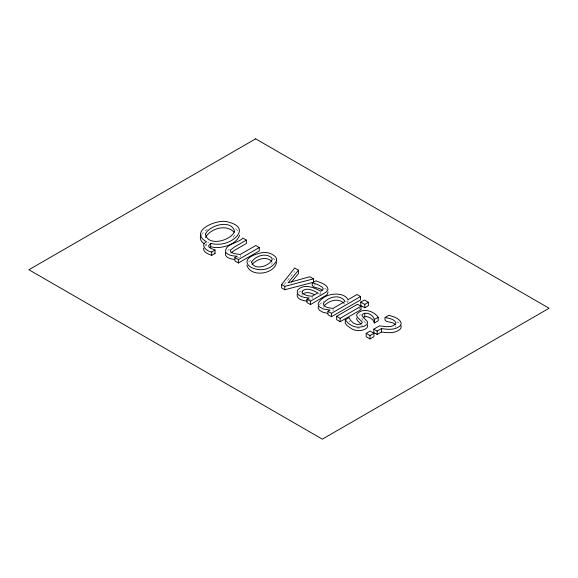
<?xml version="1.0" encoding="UTF-8"?>
<svg xmlns="http://www.w3.org/2000/svg" width="578" height="578" viewBox="0 0 578 578"><rect width="100%" height="100%" fill="white"/><g stroke="black" fill="none" stroke-linecap="round" stroke-linejoin="round"><path stroke-width="0.43" stroke-dasharray="2.89 2.17" d="M323.304 307.525L323.485 306.643M395.605 327.343L395.916 326.014M234.574 234.971L233.129 237.464M271.552 264.399L272.021 263.38A6.683 3.858 0 0 0 272.072 262.412M201.419 234.56L204.626 231.157L207.654 229.163M284.347 284.47L294.686 271.357M319.345 304.657L323.651 301.037M248.511 262.022L252.441 259.038M205.017 246.112L206.346 245.115L206.346 243.425M298.66 292.345L301.391 290.799M227.494 250.469L229.321 249.27M313.84 285.409L315.263 284.578M359.119 315.335L360.6 314.634M357.457 328.058L359.314 328.073M307.821 299.151L310.393 299.418M237.5 257.586L239.285 257.788M318.297 293.465L320.711 294.628M358.916 308.442L361.026 309.656M349.213 320.949L349.668 322.119M205.486 244.617L206.346 245.115M397.05 321.78L398.741 322.9M272.816 258.063L275.482 260.23M235.687 228.744L238.591 231.417M324.619 288.212L326.599 289.585M207.56 242.03L208.665 242.803M366.076 323.275L363.605 321.014M363.157 320.602L361.936 318.673L361.936 316.99M343.614 302.93L344.596 304.173M361.907 325.031L362.269 325.92M347.999 300.574L347.999 302.265M333.044 308.363L333.044 311.744M320.711 292.092L320.711 293.783M312.106 296.211L312.106 298.747M302.056 293.06L302.056 295.596M240.181 255.353L240.181 257.044M346.627 301.073A13.41 7.745 0 0 1 347.653 302.41"/><path stroke-width="0.87" d="M203.586 248.179C203.066 252.521 208.571 254.009 211.656 255.389L215.023 253.446L215.023 250.064L210.645 248.294L208.947 247.001L208.571 245.802L210.703 243.338A14.645 8.453 0 0 0 218.477 244.191C232.363 244.516 251.95 227.97 228.426 222.133C218.368 218.022 187.886 230.839 206.346 241.734C199.656 245.296 206.938 251.473 211.656 252.008L215.023 250.064M297.171 294.325C296.355 299.39 303.385 300.762 307.156 301.124M225.471 252.752C224.192 257.47 230.889 259.117 234.372 259.414M200.934 235.246C199.172 238.468 201.368 242.139 204.265 243.772M239.66 235.246C236.626 243.504 226.554 246.792 218.477 247.572A14.645 8.453 0 0 1 210.703 246.719L209.691 247.586M205.414 237.558C210.522 228.418 226.251 223.816 234.068 232.183M298.479 270.172L288.09 282.772L309.866 276.739L313.529 278.856L313.529 282.237L284.781 289.751L281.623 287.923L281.623 284.542L294.686 267.982L298.479 270.172L298.479 273.553L291.37 282.172M323.983 306.015C328.535 300.748 337.863 297.67 343.614 302.93M252.087 264.392C256.574 259.565 265.085 256.054 270.952 260.627A6.683 3.858 0 0 1 271.711 261.494M230.954 252.947L234.502 250.339L246.387 243.475L246.387 240.094L242.876 238.064C239.234 242.926 223.484 244.068 225.854 252.499C228.678 255.657 233.245 256.025 237.211 256.227L234.892 257.564L234.892 260.945L238.403 262.976L259.284 250.917L259.284 247.536L255.772 245.513L240.181 254.508L233.75 253.504L231.106 252.08A3.822 2.204 0 0 1 230.499 250.043L234.502 246.958L246.387 240.094M234.892 257.564L238.403 259.594L259.284 247.536M322.047 290.315C319.432 286.637 310.408 289.072 312.409 282.852L315.978 280.792C320.133 282.786 327.553 284.065 328.044 289.585L326.418 291.825L324.742 292.952L310.465 301.196L306.969 299.18L306.969 302.561L310.465 304.577L326.418 295.206L327.509 294.086L328.037 291.818M306.969 299.18L309.194 297.894C304.859 297.937 294.794 296.095 297.742 289.932C304.006 283.336 314.092 287.468 320.711 291.247L322.401 290.163L323.218 288.848L322.047 286.934L316.961 284.26L312.409 282.852M327.957 311.296L330.089 310.068L323.203 308.992L319.677 306.983A9.479 5.469 0 0 1 318.312 303.183C322.755 295.242 333.918 292.439 342.313 295.026A13.41 7.745 0 0 1 347.999 299.729L357.045 294.505L360.556 296.536L360.556 299.917L331.476 316.708L327.957 314.678L327.957 311.296L331.476 313.327L360.556 296.536M360.766 302.092L364.407 299.989L368.41 302.294L368.41 305.675L364.761 307.785L360.766 305.473L360.766 302.092L364.761 304.404L368.41 302.294M336.634 316.303L357.515 304.252L361.026 306.282L361.026 309.656L340.146 321.715L336.634 319.685L336.634 316.303L340.146 318.334L361.026 306.282M367.333 324.894L367.637 326.404L366.922 327.827L365.137 329.193L362.052 330.356L358.425 330.652A11.271 6.503 0 0 1 352.522 329.301L347.089 325.66L345.268 323.225L345.268 319.844L349.213 317.568L350.391 320.19L353.548 323.225L357.457 324.677L361.062 324.02L362.269 322.538L361.907 321.657L358.035 317.849L356.85 316.144L356.698 314.605C361.705 307.193 374.009 310.747 378.222 317.373L378.222 320.754L374.465 322.921L372.962 320.111L370.245 317.828L366.575 316.556L363.179 317.141L361.936 315.299L362.211 314.519C367.283 310.451 376.025 316.484 374.277 322.813M374.277 319.432L378.222 317.373M395.164 324.684C392.722 320.422 383.149 323.955 385.158 317.452L388.972 315.248C393.286 316.86 399.571 317.979 401.132 323.015A8.937 5.159 0 0 1 399.571 326.303C394.42 330.313 387.433 329.402 381.422 328.607L377.159 331.071L373.814 329.135L373.814 332.516L377.159 334.445L381.422 331.989C387.433 332.784 394.42 333.694 399.571 329.684A8.937 5.159 0 0 0 401.132 326.389L400.778 325.204M366.17 333.354L370.108 331.078L373.923 333.282L373.923 336.663L369.978 338.939L366.17 336.736L366.17 333.354L369.978 335.558L373.923 333.282M373.814 329.135L379.515 325.848C384.76 326.418 391.313 328.109 395.605 323.962L395.916 322.632C393.943 318.76 388.864 318.427 385.158 317.452M303.753 293.451C307.171 291.55 311.181 293.118 314.425 294.592M281.623 284.542L284.781 286.37L313.529 278.856M327.531 313.283L323.203 312.373L319.677 310.357A9.479 5.469 0 0 1 318.312 306.564M214.517 253.157L215.023 253.446M360.918 323.904L358.035 321.231L356.85 319.526L356.698 317.987M363.157 317.221L367.333 321.52L367.637 323.023L366.922 324.446L363.692 326.491L358.425 327.271A11.271 6.503 0 0 1 352.522 325.92L348.563 323.615L345.268 319.844M276.58 262.116C274.984 274.362 250.296 277.852 246.893 265.121M381.422 328.607L381.422 331.989M377.159 331.071L377.159 334.445M374.465 319.54L374.465 322.921M369.978 335.558L369.978 338.939M364.761 304.404L364.761 307.785M364.761 313.189L364.761 316.563M340.146 318.334L340.146 321.715M331.476 313.327L331.476 316.708M310.465 301.196L310.465 304.577M284.781 286.37L284.781 289.751M238.403 259.594L238.403 262.976M211.656 252.008L211.656 255.389M210.703 243.338L210.703 246.719M205.414 234.177C208.131 246.943 230.579 240.701 234.574 231.59C231.8 218.852 209.373 225.023 205.414 234.177M251.603 262.044C253.988 270.909 268.864 266.371 272.021 259.999A6.683 3.858 0 0 0 270.952 257.246C264.905 252.608 255.339 256.199 251.603 262.044M323.485 303.262L323.304 304.151C324.655 307.872 329.706 307.973 333.044 308.363L345.08 301.413C340.059 293.617 328.145 296.839 323.485 303.262M276.696 260.259C265.707 282.172 224.625 260.021 263.142 252.441A11.77 6.792 0 0 1 270.634 253.634C273.387 254.819 276.891 256.791 276.696 260.259M302.431 291.124L302.056 292.215L302.612 293.335L304.093 294.455L307.821 295.777L312.106 296.211L317.9 292.865C313.341 290.741 306.969 286.861 302.431 291.124M255.657 138.836L28.9 269.745L322.343 439.164L549.1 308.255L255.657 138.836"/></g></svg>
